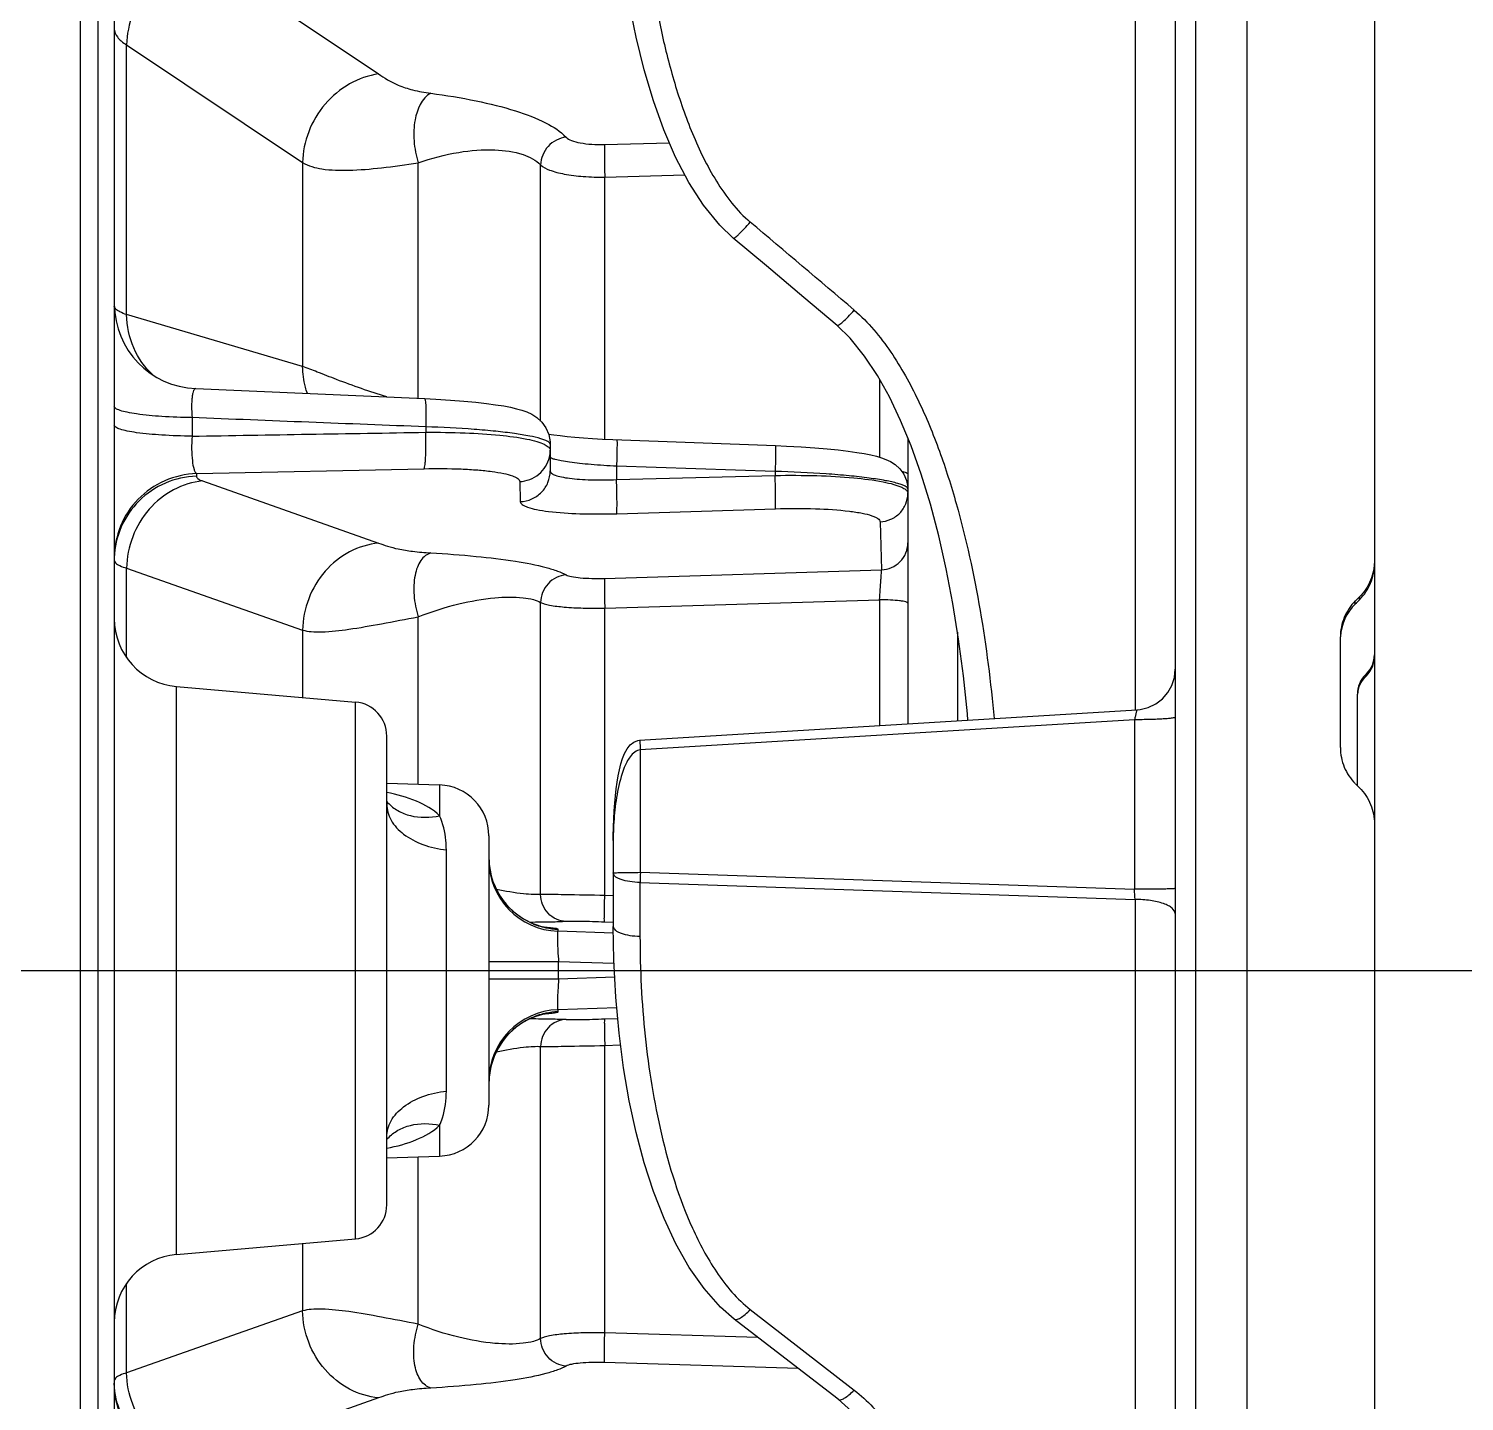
# Model space of a CAD drawing. Header units: millimetres. Extents: x -95754 to 177808, y 34455 to 150605.
# Drawn here: x 172954.92 to 172997.06, y 139592.07 to 139632.37 of the extents above; entities that cross this region are included whole.
import ezdxf

# ---------------------------------------------------------------- set-up
doc = ezdxf.new("R2010")
doc.units = ezdxf.units.MM
doc.header["$LTSCALE"] = 300
doc.layers.add('A-ETC-기계', color=253, linetype='Continuous')

# ---------------------------------------------------------------- blocks, each defined once
blk = doc.blocks.new('A$Cefb55bcc')
at = {"color": 8, "linetype": 'ByBlock', "ltscale": 3}
for p, q in [((537.179, -687.793), (537.179, -412.902)), ((536.666, -687.779), (536.666, -412.916)), ((536.179, -687.28), (536.179, -413.415)), ((499.194, -675.298), (499.194, -425.398)), ((502.943, -675.298), (502.943, -425.397)), ((504.447, -652.786), (504.447, -525.275)), ((505.042, -652.294), (505.042, -525.395)), ((506.22, -552.435), (506.22, -531.73)), ((528.423, -537.8), (533.586, -535.977)), ((517.512, -540.395), (514.463, -538.029)), ((516.105, -538.662), (521.79, -538.836)), ((530.652, -540.354), (535.816, -538.536)), ((535.816, -538.536), (535.816, -541.157)), ((517.288, -539.576), (521.783, -539.712)), ((521.783, -539.712), (521.783, -548.146)), ((523.665, -539.546), (523.665, -548.116)), ((527.26, -539.967), (527.26, -544.877)), ((530.652, -542.335), (530.652, -540.354)), ((534.354, -542.011), (529.095, -542.471)), ((534.354, -542.011), (534.354, -558.684)), ((529.095, -542.471), (529.095, -558.224)), ((528.183, -543.467), (528.183, -557.229)), ((528.187, -544.845), (526.631, -544.899)), ((526.631, -545.804), (526.631, -544.899)), ((525.184, -554.297), (525.184, -546.398)), ((526.433, -546.809), (526.433, -553.886)), ((525.176, -547.215), (525.181, -547.099)), ((521.783, -548.146), (521.32, -548.162)), ((521.79, -548.927), (521.405, -548.94)), ((521.43, -549.255), (523.158, -549.196)), ((523.158, -549.196), (523.158, -549.135)), ((521.492, -550.147), (523.14, -550.095)), ((626.848, -550.348), (200.314, -550.348)), ((521.513, -550.548), (523.14, -550.6)), ((520.75, -552.933), (520.75, -551.355)), ((521.532, -551.443), (523.158, -551.499)), ((523.158, -551.56), (523.158, -551.499)), ((521.531, -551.759), (521.79, -551.768)), ((521.535, -554.169), (521.535, -551.642)), ((520.75, -552.933), (506.22, -552.435)), ((506.235, -557.709), (506.235, -552.731)), ((520.74, -553.229), (506.235, -552.731)), ((521.535, -552.541), (521.783, -552.549)), ((521.783, -552.549), (521.783, -560.983)), ((523.665, -552.579), (523.665, -561.149)), ((520.74, -556.821), (520.74, -553.229)), ((525.181, -553.597), (525.175, -553.465)), ((526.631, -555.796), (526.631, -554.891)), ((499.694, -555.771), (499.694, -558.461)), ((528.182, -555.85), (526.631, -555.796)), ((527.26, -555.818), (527.26, -560.728)), ((500.194, -556.891), (500.194, -560.14)), ((506.235, -557.709), (520.74, -556.821)), ((520.761, -557.105), (506.168, -557.995)), ((511.431, -560.276), (511.431, -557.674)), ((512.889, -565.981), (512.889, -557.585)), ((513.716, -561.228), (513.716, -557.534)), ((506.22, -585.373), (506.22, -557.995)), ((534.354, -558.684), (529.095, -558.224)), ((530.652, -560.341), (530.652, -558.361)), ((499.46, -558.969), (499.428, -559.001)), ((499.428, -559.001), (499.428, -559.055)), ((499.428, -559.055), (499.46, -559.024)), ((499.46, -558.969), (499.46, -559.024)), ((535.816, -559.538), (535.816, -562.159)), ((535.816, -562.159), (530.652, -560.341)), ((499.755, -561.112), (499.755, -561.197)), ((521.783, -560.983), (513.716, -561.228)), ((499.633, -561.233), (499.633, -561.317)), ((521.79, -561.859), (513.664, -562.108)), ((513.705, -563.52), (513.664, -562.108)), ((533.586, -564.718), (528.423, -562.895)), ((521.43, -563.757), (516.775, -563.902)), ((524.281, -564.701), (524.264, -564.112)), ((521.438, -564.757), (516.782, -564.879)), ((516.782, -564.997), (516.782, -564.879)), ((516.782, -564.997), (521.438, -565.151)), ((521.438, -565.151), (521.438, -564.757)), ((533.768, -564.933), (527.084, -565.078)), ((533.768, -564.933), (533.768, -564.859)), ((513.716, -567.702), (513.716, -565.415)), ((523.385, -565.795), (523.385, -565.011)), ((521.546, -565.933), (516.773, -565.756)), ((521.783, -565.944), (521.783, -573.638)), ((527.034, -566.307), (527.034, -566.146)), ((533.898, -566.577), (533.898, -566.032)), ((523.665, -566.472), (523.665, -573.996)), ((533.789, -567.428), (527.077, -567.137)), ((527.26, -567.145), (527.26, -574.054)), ((530.652, -574.065), (530.652, -568.078)), ((530.652, -568.078), (535.816, -569.6)), ((535.816, -569.6), (535.816, -577.52)), ((521.783, -573.638), (519.432, -573.7)), ((535.816, -577.52), (530.652, -574.065)), ((521.79, -574.594), (519.886, -574.644)), ((533.586, -580.128), (528.423, -576.668))]:
    blk.add_line(p, q, dxfattribs=at)
for points in [[(510.99, -525.634), (511.057, -526.681), (511.151, -527.696), (511.27, -528.675), (511.412, -529.615), (511.576, -530.51), (511.759, -531.359), (511.962, -532.165), (512.185, -532.934), (512.431, -533.675), (512.703, -534.389), (513.002, -535.074), (513.333, -535.728), (513.698, -536.343), (514.102, -536.911), (514.547, -537.415), (514.938, -537.761)], [(514.938, -537.761), (517.01, -539.361), (517.987, -540.115)], [(517.987, -540.115), (518.387, -540.465), (518.871, -541.01), (519.306, -541.632), (519.696, -542.32), (520.043, -543.064), (520.352, -543.859), (520.624, -544.701), (520.861, -545.588), (521.064, -546.519), (521.232, -547.492), (521.365, -548.506), (521.461, -549.562), (521.519, -550.657), (521.535, -551.642)], [(523.536, -549.071), (523.531, -549.072), (523.549, -549.069), (523.608, -549.057), (523.707, -549.031), (523.838, -548.988), (524.002, -548.918), (524.189, -548.817), (524.386, -548.68), (524.577, -548.511), (524.751, -548.311), (524.905, -548.08), (525.032, -547.82), (525.125, -547.53), (525.176, -547.215)], [(525.175, -553.465), (525.151, -553.29), (525.114, -553.122), (525.065, -552.961), (525.004, -552.809), (524.934, -552.666), (524.855, -552.531), (524.769, -552.407), (524.676, -552.292), (524.579, -552.187), (524.479, -552.092), (524.375, -552.006), (524.27, -551.93), (524.165, -551.863), (524.06, -551.805), (523.959, -551.756), (523.863, -551.716), (523.775, -551.684), (523.696, -551.659), (523.635, -551.642), (523.595, -551.633), (523.559, -551.625), (523.527, -551.619), (523.513, -551.617), (523.512, -551.617)], [(521.535, -554.165), (521.535, -554.286), (521.53, -554.55), (521.521, -554.8), (521.508, -555.037), (521.491, -555.261), (521.471, -555.475), (521.447, -555.679), (521.42, -555.874), (521.388, -556.061), (521.352, -556.24), (521.31, -556.41), (521.261, -556.571), (521.203, -556.722), (521.131, -556.857), (521.042, -556.97), (520.934, -557.053), (520.81, -557.098), (520.761, -557.104)], [(511.124, -557.693), (511.139, -557.882), (511.256, -558.993), (511.398, -560.074), (511.567, -561.122), (511.761, -562.134), (511.982, -563.107), (512.228, -564.037), (512.499, -564.921), (512.792, -565.745), (513.101, -566.497), (513.427, -567.183), (513.777, -567.812), (514.156, -568.385), (514.58, -568.908), (514.966, -569.281)], [(506.168, -557.995), (506.071, -558.005), (505.834, -558.065), (505.613, -558.171), (505.419, -558.32), (505.259, -558.505), (505.14, -558.718), (505.066, -558.952), (505.042, -559.193)], [(516.773, -565.756), (516.447, -565.742), (516.018, -565.719), (515.621, -565.691), (515.257, -565.66), (514.931, -565.627), (514.641, -565.592), (514.387, -565.556), (514.166, -565.519), (513.976, -565.482), (513.812, -565.443), (513.666, -565.401), (513.531, -565.352), (513.395, -565.288), (513.256, -565.199), (513.12, -565.075), (513.006, -564.917), (512.927, -564.733), (512.89, -564.532), (512.889, -564.478)], [(527.077, -567.137), (526.743, -567.121), (526.315, -567.094), (525.923, -567.063), (525.571, -567.03), (525.259, -566.994), (524.986, -566.957), (524.75, -566.919), (524.547, -566.88), (524.373, -566.839), (524.218, -566.795), (524.073, -566.743), (523.928, -566.674), (523.778, -566.577), (523.633, -566.442), (523.512, -566.273), (523.427, -566.077), (523.387, -565.863), (523.385, -565.795)], [(523.434, -566.094), (523.277, -566.071), (523.095, -566.049), (522.889, -566.026), (522.661, -566.004), (522.41, -565.983), (522.14, -565.964), (521.851, -565.947), (521.546, -565.933)], [(514.966, -569.281), (515.943, -570.106), (517.036, -571.028), (518.012, -571.849)], [(518.012, -571.849), (518.407, -572.224), (518.886, -572.81), (519.318, -573.481), (519.704, -574.222), (520.049, -575.024), (520.356, -575.881), (520.627, -576.788), (520.863, -577.743), (521.065, -578.744), (521.233, -579.789), (521.365, -580.876), (521.461, -582.005), (521.519, -583.175), (521.535, -584.225)]]:
    blk.add_lwpolyline(points, dxfattribs=at)
for centre, radius, start, end in [((534.18, -540.019), 1.999, 275, 0), ((529.182, -543.467), 1, 95, 180), ((526.683, -546.398), 1.499, 92, 180), ((527.267, -544.607), 1.201, 317.1564, 319.7779), ((523.085, -547.098), 2.099, 271.9887, 359.9896), ((523.083, -547.031), 2.106, 282.5407, 295.2923), ((523.084, -547.032), 2.104, 272.009, 281.7628), ((523.086, -547.041), 2.095, 281.7701, 282.5202), ((737.282, -550.348), 214.143, 179.93234, 180.06765), ((523.085, -553.597), 2.099, 0.0103, 88.0113), ((523.084, -553.663), 2.104, 78.2372, 87.991), ((523.083, -553.664), 2.105, 65.7076, 78.2104), ((593.474, -548.261), 87.353, 182.73862, 182.93291), ((393.094, -548.861), 127.72, 358.04044, 358.17309), ((523.081, -553.658), 2.102, 1.6653, 9.4804), ((526.683, -554.297), 1.499, 180, 268), ((527.267, -556.089), 1.201, 40.2219, 42.8434), ((529.182, -557.229), 1, 180, 265), ((498.898, -558.406), 0.796, 314.8815, 356.059), ((498.9, -558.461), 0.794, 314.8375, 359.9944), ((534.18, -560.676), 1.999, 0, 85), ((499.99, -559.564), 0.795, 134.8709, 179.9725), ((499.988, -559.618), 0.794, 134.8303, 179.9848), ((498.7, -560.055), 1.494, 314.907, 356.7234), ((524.293, -565.618), 0.909, 167.47, 179.975), ((533.68, -569.924), 2.499, 0.4393, 87.5179), ((1314.622, 371.58), 1235.444, 229.633926, 229.819236)]:
    blk.add_arc(centre, radius, start, end, dxfattribs=at)
at = {"color": 8, "linetype": 'ByBlock', "ltscale": 3, "extrusion": (0, 0, -1)}
for centre, major_axis, start_param, end_param in [((504.624, -552.524), (-124.913, 124.912), -1.564542, -1.563571), ((500.286, -552.5), (-123.531, -123.531), -1.533781, -1.5328), ((504.624, -548.171), (-124.913, -124.912), -1.499102, -1.498131)]:
    blk.add_ellipse(centre, major_axis=major_axis, ratio=0.032732, start_param=start_param, end_param=end_param, dxfattribs=at)
at = {"color": 8, "linetype": 'ByBlock', "ltscale": 3}
for points, knots in [([(514.463, -538.029), (514.073, -537.726), (513.401, -536.998), (512.38, -535.366), (511.494, -533.171), (510.803, -530.475), (510.519, -528.658), (510.413, -527.753)], [0, 0, 0, 0, 0.131637, 0.260146, 0.511221, 0.757427, 1, 1, 1, 1]), ([(533.768, -535.762), (534.085, -535.773), (534.721, -535.917), (535.521, -536.47), (536.055, -537.279), (536.179, -537.914), (536.179, -538.229)], [0, 0, 0, 0, 0.251425, 0.501994, 0.751403, 1, 1, 1, 1]), ([(533.768, -535.837), (534.079, -535.847), (534.703, -535.986), (535.492, -536.519), (536.03, -537.301), (536.169, -537.921), (536.178, -538.229)], [0, 0, 0, 0, 0.251395, 0.501961, 0.751389, 1, 1, 1, 1]), ([(533.586, -535.977), (533.881, -536.006), (534.474, -536.19), (535.201, -536.778), (535.688, -537.594), (535.811, -538.223), (535.816, -538.536)], [0, 0, 0, 0, 0.241318, 0.490402, 0.74499, 1, 1, 1, 1]), ([(514.938, -537.761), (514.918, -537.746), (514.845, -537.742), (514.737, -537.797), (514.603, -537.893), (514.512, -537.979), (514.463, -538.029)], [0, 0, 0, 0, 0.132661, 0.341627, 0.636266, 1, 1, 1, 1]), ([(526.89, -538.089), (527.068, -538.078), (527.387, -538.051), (527.813, -537.985), (528.147, -537.9), (528.337, -537.831), (528.423, -537.8)], [0, 0, 0, 0, 0.341361, 0.6142, 0.824557, 1, 1, 1, 1]), ([(528.423, -537.8), (528.718, -537.829), (529.31, -538.012), (530.036, -538.599), (530.523, -539.413), (530.647, -540.041), (530.652, -540.354)], [0, 0, 0, 0, 0.241322, 0.490398, 0.744977, 1, 1, 1, 1]), ([(522.919, -538.735), (522.999, -538.69), (523.194, -538.608), (523.688, -538.459), (524.486, -538.311), (525.616, -538.176), (526.445, -538.115), (526.89, -538.089)], [0, 0, 0, 0, 0.068309, 0.15576, 0.383238, 0.669383, 1, 1, 1, 1]), ([(526.89, -538.089), (526.947, -538.106), (527.06, -538.165), (527.195, -538.313), (527.297, -538.513), (527.391, -538.854), (527.404, -539.355), (527.323, -539.761), (527.26, -539.967)], [0, 0, 0, 0, 0.085854, 0.179472, 0.28587, 0.406863, 0.687577, 1, 1, 1, 1]), ([(535.816, -538.536), (535.884, -538.516), (535.997, -538.477), (536.104, -538.418), (536.139, -538.384)], [0, 0, 0, 0, 0.596641, 1, 1, 1, 1]), ([(536.139, -538.384), (536.145, -538.378), (536.166, -538.356), (536.179, -538.325), (536.179, -538.303)], [0, 0, 0, 0, 0.291823, 1, 1, 1, 1]), ([(521.79, -538.836), (521.795, -538.87), (521.795, -538.972), (521.797, -539.164), (521.792, -539.421), (521.786, -539.612), (521.783, -539.712)], [0, 0, 0, 0, 0.11781, 0.347397, 0.656138, 1, 1, 1, 1]), ([(521.79, -538.836), (521.916, -538.84), (522.154, -538.842), (522.48, -538.827), (522.731, -538.795), (522.872, -538.762), (522.919, -538.735)], [0, 0, 0, 0, 0.331794, 0.627066, 0.856636, 1, 1, 1, 1]), ([(522.919, -538.735), (523.114, -538.75), (523.506, -538.943), (523.663, -539.348), (523.665, -539.546)], [0, 0, 0, 0, 0.496617, 1, 1, 1, 1]), ([(521.783, -539.712), (521.993, -539.716), (522.39, -539.714), (522.932, -539.686), (523.315, -539.643), (523.545, -539.592), (523.631, -539.563), (523.665, -539.546)], [0, 0, 0, 0, 0.33218, 0.627778, 0.857358, 0.940372, 1, 1, 1, 1]), ([(523.665, -539.546), (523.732, -539.507), (523.902, -539.445), (524.352, -539.369), (525.095, -539.386), (526.133, -539.568), (526.874, -539.81), (527.26, -539.967)], [0, 0, 0, 0, 0.06284, 0.145528, 0.369713, 0.661573, 1, 1, 1, 1]), ([(517.987, -540.115), (517.967, -540.1), (517.894, -540.099), (517.787, -540.156), (517.652, -540.256), (517.561, -540.344), (517.512, -540.395)], [0, 0, 0, 0, 0.128914, 0.337495, 0.633823, 1, 1, 1, 1]), ([(527.26, -539.967), (527.619, -540.034), (528.296, -540.167), (529.235, -540.333), (529.925, -540.412), (530.38, -540.407), (530.57, -540.378), (530.652, -540.354)], [0, 0, 0, 0, 0.319857, 0.602825, 0.833327, 0.924947, 1, 1, 1, 1]), ([(520.75, -551.355), (520.75, -550.376), (520.653, -548.422), (520.188, -545.535), (519.464, -543.198), (518.548, -541.47), (517.904, -540.699), (517.512, -540.395)], [0, 0, 0, 0, 0.25087, 0.49983, 0.747948, 0.872916, 1, 1, 1, 1]), ([(528.182, -545.129), (527.885, -545.187), (527.336, -545.337), (526.821, -545.618), (526.631, -545.804)], [0, 0, 0, 0, 0.532111, 1, 1, 1, 1]), ([(528.183, -545.46), (528.183, -545.623), (528.079, -545.973), (527.682, -546.388), (527.112, -546.684), (526.668, -546.783), (526.433, -546.809)], [0, 0, 0, 0, 0.203931, 0.43541, 0.703548, 1, 1, 1, 1]), ([(528.147, -545.423), (528.062, -545.515), (527.857, -545.675), (527.347, -545.875), (526.911, -545.864), (526.631, -545.804)], [0, 0, 0, 0, 0.23057, 0.471948, 1, 1, 1, 1]), ([(526.631, -545.804), (526.599, -545.876), (526.477, -546.197), (526.433, -546.544), (526.433, -546.809)], [0, 0, 0, 0, 0.227794, 1, 1, 1, 1]), ([(523.982, -548.935), (524.326, -548.772), (524.935, -548.247), (525.172, -547.478), (525.183, -547.098)], [0, 0, 0, 0, 0.50003, 1, 1, 1, 1]), ([(523.665, -548.116), (523.435, -548.116), (522.807, -548.127), (522.18, -548.138), (521.783, -548.146)], [0, 0, 0, 0, 0.367428, 1, 1, 1, 1]), ([(521.79, -548.927), (521.794, -548.922), (521.792, -548.897), (521.797, -548.854), (521.796, -548.78), (521.796, -548.685), (521.794, -548.569), (521.791, -548.387), (521.786, -548.244), (521.783, -548.146)], [0, 0, 0, 0, 0.024011, 0.083736, 0.177262, 0.301261, 0.451289, 0.621924, 1, 1, 1, 1]), ([(522.919, -548.911), (523.017, -548.907), (523.214, -548.859), (523.46, -548.68), (523.625, -548.42), (523.664, -548.217), (523.665, -548.116)], [0, 0, 0, 0, 0.246127, 0.494793, 0.746477, 1, 1, 1, 1]), ([(524.962, -547.963), (524.698, -548.019), (524.336, -548.084), (523.902, -548.121), (523.734, -548.123), (523.665, -548.116)], [0, 0, 0, 0, 0.618146, 0.840378, 1, 1, 1, 1]), ([(522.919, -548.911), (522.867, -548.907), (522.729, -548.907), (522.353, -548.909), (522.028, -548.919), (521.79, -548.927)], [0, 0, 0, 0, 0.137861, 0.367391, 1, 1, 1, 1]), ([(523.964, -548.935), (523.757, -548.934), (523.409, -548.93), (523.061, -548.92), (522.919, -548.911)], [0, 0, 0, 0, 0.5928, 1, 1, 1, 1]), ([(523.14, -550.095), (523.148, -549.982), (523.158, -549.818), (523.168, -549.609), (523.172, -549.475), (523.173, -549.365), (523.173, -549.279), (523.167, -549.231), (523.165, -549.199), (523.158, -549.196)], [0, 0, 0, 0, 0.376055, 0.546615, 0.69708, 0.82144, 0.915422, 0.975049, 1, 1, 1, 1]), ([(523.158, -549.135), (523.158, -549.127), (523.193, -549.11), (523.259, -549.098), (523.402, -549.077), (523.516, -549.067), (523.588, -549.061)], [0, 0, 0, 0, 0.053899, 0.206249, 0.510009, 1, 1, 1, 1]), ([(523.14, -550.095), (523.273, -550.095), (523.536, -550.095), (523.915, -550.094), (524.264, -550.094), (524.53, -550.094), (524.717, -550.094), (524.836, -550.093), (524.938, -550.093), (525.023, -550.093), (525.09, -550.092), (525.135, -550.092), (525.16, -550.092), (525.173, -550.092), (525.179, -550.091), (525.184, -550.092), (525.184, -550.091)], [0, 0, 0, 0, 0.196473, 0.384633, 0.557511, 0.708668, 0.774312, 0.832492, 0.882671, 0.924379, 0.957228, 0.980914, 0.989248, 0.995213, 0.9988, 1, 1, 1, 1]), ([(523.158, -551.499), (523.165, -551.496), (523.167, -551.464), (523.173, -551.417), (523.173, -551.33), (523.172, -551.22), (523.168, -551.086), (523.158, -550.877), (523.149, -550.713), (523.14, -550.6)], [0, 0, 0, 0, 0.024972, 0.084585, 0.178556, 0.302923, 0.453383, 0.623943, 1, 1, 1, 1]), ([(523.14, -550.6), (523.273, -550.6), (523.536, -550.6), (523.915, -550.601), (524.264, -550.601), (524.53, -550.601), (524.717, -550.602), (524.836, -550.602), (524.938, -550.602), (525.023, -550.602), (525.09, -550.603), (525.135, -550.603), (525.16, -550.603), (525.173, -550.603), (525.179, -550.604), (525.184, -550.603), (525.184, -550.604)], [0, 0, 0, 0, 0.196473, 0.384633, 0.557511, 0.708668, 0.774312, 0.832492, 0.882671, 0.924379, 0.957228, 0.980914, 0.989248, 0.995213, 0.9988, 1, 1, 1, 1]), ([(521.535, -551.642), (521.535, -551.601), (521.488, -551.535), (521.399, -551.479), (521.259, -551.418), (521.039, -551.37), (520.85, -551.356), (520.75, -551.355)], [0, 0, 0, 0, 0.140432, 0.239521, 0.36027, 0.657275, 1, 1, 1, 1]), ([(521.79, -551.768), (521.794, -551.773), (521.792, -551.798), (521.797, -551.841), (521.796, -551.915), (521.796, -552.01), (521.794, -552.126), (521.791, -552.308), (521.786, -552.451), (521.783, -552.549)], [0, 0, 0, 0, 0.024011, 0.083736, 0.177262, 0.301261, 0.451289, 0.621924, 1, 1, 1, 1]), ([(521.79, -551.768), (522.028, -551.776), (522.353, -551.786), (522.729, -551.788), (522.867, -551.788), (522.919, -551.784)], [0, 0, 0, 0, 0.632609, 0.862139, 1, 1, 1, 1]), ([(522.919, -551.784), (523.061, -551.775), (523.411, -551.765), (523.761, -551.761), (523.968, -551.761)], [0, 0, 0, 0, 0.406969, 1, 1, 1, 1]), ([(522.919, -551.784), (523.017, -551.788), (523.214, -551.836), (523.46, -552.016), (523.625, -552.275), (523.664, -552.478), (523.665, -552.579)], [0, 0, 0, 0, 0.246127, 0.494793, 0.746477, 1, 1, 1, 1]), ([(523.571, -551.628), (523.505, -551.622), (523.398, -551.613), (523.261, -551.592), (523.194, -551.584), (523.158, -551.568), (523.158, -551.56)], [0, 0, 0, 0, 0.465862, 0.778379, 0.94792, 1, 1, 1, 1]), ([(523.949, -551.745), (524.259, -551.885), (524.817, -552.324), (525.099, -552.977), (525.155, -553.312)], [0, 0, 0, 0, 0.500039, 1, 1, 1, 1]), ([(505.042, -552.016), (505.042, -552.077), (505.114, -552.173), (505.246, -552.254), (505.457, -552.343), (505.787, -552.414), (506.069, -552.434), (506.22, -552.435)], [0, 0, 0, 0, 0.138183, 0.236918, 0.357713, 0.655702, 1, 1, 1, 1]), ([(505.042, -552.754), (505.042, -552.752), (505.054, -552.752), (505.067, -552.749), (505.097, -552.747), (505.136, -552.745), (505.186, -552.743), (505.272, -552.74), (505.402, -552.737), (505.58, -552.735), (505.784, -552.733), (506.005, -552.731), (506.157, -552.731), (506.235, -552.731)], [0, 0, 0, 0, 0.005176, 0.019664, 0.043534, 0.076576, 0.118487, 0.168876, 0.293071, 0.444443, 0.617192, 0.804794, 1, 1, 1, 1]), ([(521.783, -552.549), (522.18, -552.557), (522.807, -552.568), (523.435, -552.579), (523.665, -552.579)], [0, 0, 0, 0, 0.632572, 1, 1, 1, 1]), ([(523.665, -552.579), (523.735, -552.572), (523.902, -552.573), (524.337, -552.609), (524.7, -552.672), (524.964, -552.728)], [0, 0, 0, 0, 0.159638, 0.381865, 1, 1, 1, 1]), ([(521.535, -553.21), (521.535, -553.211), (521.528, -553.212), (521.518, -553.214), (521.498, -553.215), (521.459, -553.218), (521.393, -553.221), (521.295, -553.223), (521.176, -553.226), (520.989, -553.228), (520.841, -553.229), (520.74, -553.229)], [0, 0, 0, 0, 0.005335, 0.019875, 0.043771, 0.076824, 0.169121, 0.293291, 0.444622, 0.617319, 1, 1, 1, 1]), ([(520.75, -552.933), (520.85, -552.934), (521.039, -552.947), (521.258, -552.994), (521.399, -553.053), (521.487, -553.106), (521.535, -553.17), (521.535, -553.21)], [0, 0, 0, 0, 0.344878, 0.643203, 0.764013, 0.862635, 1, 1, 1, 1]), ([(526.433, -553.886), (526.433, -553.979), (526.449, -554.322), (526.528, -554.664), (526.631, -554.891)], [0, 0, 0, 0, 0.272801, 1, 1, 1, 1]), ([(528.183, -555.235), (528.183, -555.072), (528.079, -554.722), (527.682, -554.307), (527.112, -554.011), (526.668, -553.912), (526.433, -553.886)], [0, 0, 0, 0, 0.203931, 0.43541, 0.703548, 1, 1, 1, 1]), ([(520.74, -556.821), (520.859, -556.819), (521.017, -556.673), (521.136, -556.47), (521.287, -556.137), (521.421, -555.606), (521.516, -554.888), (521.535, -554.405), (521.535, -554.165)], [0, 0, 0, 0, 0.123534, 0.186684, 0.249665, 0.500327, 0.750417, 1, 1, 1, 1]), ([(499.633, -555.71), (499.496, -555.572), (499.272, -555.239), (499.194, -554.845), (499.194, -554.65)], [0, 0, 0, 0, 0.500058, 1, 1, 1, 1]), ([(528.147, -555.272), (528.062, -555.18), (527.857, -555.02), (527.347, -554.82), (526.911, -554.831), (526.631, -554.891)], [0, 0, 0, 0, 0.23057, 0.471948, 1, 1, 1, 1]), ([(526.631, -554.891), (526.823, -555.076), (527.332, -555.365), (527.884, -555.515), (528.182, -555.572)], [0, 0, 0, 0, 0.467706, 1, 1, 1, 1]), ([(500.194, -556.891), (500.194, -556.696), (500.116, -556.303), (499.893, -555.97), (499.755, -555.832)], [0, 0, 0, 0, 0.499838, 1, 1, 1, 1]), ([(520.761, -557.105), (520.759, -557.105), (520.759, -557.093), (520.755, -557.082), (520.754, -557.054), (520.751, -557.02), (520.748, -556.978), (520.744, -556.911), (520.741, -556.858), (520.74, -556.821)], [0, 0, 0, 0, 0.019501, 0.075781, 0.167123, 0.290356, 0.440967, 0.613663, 1, 1, 1, 1]), ([(505.042, -557.781), (505.042, -557.772), (505.085, -557.763), (505.142, -557.751), (505.257, -557.739), (505.401, -557.729), (505.58, -557.72), (505.861, -557.712), (506.083, -557.709), (506.235, -557.709)], [0, 0, 0, 0, 0.022375, 0.079995, 0.172365, 0.296253, 0.447051, 0.619037, 1, 1, 1, 1]), ([(506.168, -557.995), (506.166, -557.996), (506.173, -557.983), (506.172, -557.972), (506.181, -557.943), (506.188, -557.908), (506.198, -557.865), (506.214, -557.798), (506.227, -557.745), (506.235, -557.709)], [0, 0, 0, 0, 0.019425, 0.077377, 0.171099, 0.296325, 0.447781, 0.619617, 1, 1, 1, 1]), ([(514.463, -569.732), (514.049, -569.379), (513.348, -568.528), (512.559, -567.102), (511.941, -565.599), (511.29, -563.547), (510.722, -560.925), (510.454, -558.801), (510.357, -557.74)], [0, 0, 0, 0, 0.126473, 0.252496, 0.378057, 0.503202, 0.752275, 1, 1, 1, 1]), ([(499.755, -561.197), (499.892, -561.059), (500.116, -560.728), (500.194, -560.335), (500.194, -560.14)], [0, 0, 0, 0, 0.500048, 1, 1, 1, 1]), ([(530.652, -560.341), (530.57, -560.317), (530.38, -560.288), (529.925, -560.284), (529.235, -560.365), (528.297, -560.531), (527.62, -560.663), (527.26, -560.728)], [0, 0, 0, 0, 0.075045, 0.166658, 0.397162, 0.680129, 1, 1, 1, 1]), ([(528.423, -562.895), (528.718, -562.866), (529.31, -562.683), (530.036, -562.096), (530.523, -561.282), (530.647, -560.654), (530.652, -560.341)], [0, 0, 0, 0, 0.241322, 0.490398, 0.744977, 1, 1, 1, 1]), ([(527.26, -560.728), (526.873, -560.882), (526.131, -561.121), (525.094, -561.303), (524.352, -561.324), (523.902, -561.25), (523.732, -561.188), (523.665, -561.149)], [0, 0, 0, 0, 0.338502, 0.630399, 0.854563, 0.937198, 1, 1, 1, 1]), ([(526.89, -562.606), (526.946, -562.589), (527.058, -562.53), (527.193, -562.382), (527.294, -562.182), (527.388, -561.841), (527.401, -561.341), (527.322, -560.935), (527.26, -560.728)], [0, 0, 0, 0, 0.085353, 0.178715, 0.28506, 0.406134, 0.687208, 1, 1, 1, 1]), ([(512.889, -561.134), (512.889, -561.142), (512.913, -561.159), (512.959, -561.172), (513.036, -561.188), (513.184, -561.207), (513.414, -561.223), (513.61, -561.228), (513.716, -561.228)], [0, 0, 0, 0, 0.02851, 0.087774, 0.180036, 0.302825, 0.622047, 1, 1, 1, 1]), ([(523.665, -561.149), (523.631, -561.132), (523.545, -561.103), (523.315, -561.052), (522.932, -561.009), (522.39, -560.981), (521.993, -560.979), (521.783, -560.983)], [0, 0, 0, 0, 0.059628, 0.142642, 0.372222, 0.66782, 1, 1, 1, 1]), ([(521.79, -561.859), (521.795, -561.825), (521.795, -561.723), (521.797, -561.532), (521.792, -561.274), (521.786, -561.083), (521.783, -560.983)], [0, 0, 0, 0, 0.11781, 0.347397, 0.656138, 1, 1, 1, 1]), ([(522.919, -561.96), (523.114, -561.945), (523.506, -561.752), (523.663, -561.347), (523.665, -561.149)], [0, 0, 0, 0, 0.496617, 1, 1, 1, 1]), ([(499.633, -561.233), (499.496, -561.371), (499.272, -561.703), (499.194, -562.096), (499.194, -562.29)], [0, 0, 0, 0, 0.500462, 1, 1, 1, 1]), ([(499.194, -562.373), (499.194, -562.179), (499.272, -561.786), (499.496, -561.454), (499.633, -561.317)], [0, 0, 0, 0, 0.499745, 1, 1, 1, 1]), ([(513.716, -561.228), (513.713, -561.329), (513.7, -561.52), (513.683, -561.748), (513.671, -561.906), (513.665, -561.996), (513.662, -562.06), (513.661, -562.095), (513.664, -562.108)], [0, 0, 0, 0, 0.343171, 0.652207, 0.779657, 0.8825, 0.956835, 1, 1, 1, 1]), ([(522.919, -561.96), (522.872, -561.933), (522.731, -561.901), (522.48, -561.868), (522.154, -561.854), (521.916, -561.855), (521.79, -561.859)], [0, 0, 0, 0, 0.143364, 0.372934, 0.668206, 1, 1, 1, 1]), ([(526.89, -562.606), (526.444, -562.58), (525.613, -562.52), (524.483, -562.385), (523.686, -562.236), (523.193, -562.088), (522.999, -562.005), (522.919, -561.96)], [0, 0, 0, 0, 0.331455, 0.617625, 0.844583, 0.931784, 1, 1, 1, 1]), ([(513.664, -562.108), (513.562, -562.111), (513.357, -562.158), (513.1, -562.336), (512.929, -562.595), (512.889, -562.8), (512.889, -562.901)], [0, 0, 0, 0, 0.251494, 0.502113, 0.751504, 1, 1, 1, 1]), ([(533.586, -564.718), (533.881, -564.689), (534.474, -564.505), (535.201, -563.917), (535.688, -563.101), (535.811, -562.472), (535.816, -562.159)], [0, 0, 0, 0, 0.241318, 0.490402, 0.74499, 1, 1, 1, 1]), ([(533.768, -564.859), (534.079, -564.848), (534.703, -564.709), (535.492, -564.176), (536.03, -563.394), (536.169, -562.774), (536.178, -562.466)], [0, 0, 0, 0, 0.251395, 0.501961, 0.751389, 1, 1, 1, 1]), ([(533.768, -564.933), (534.085, -564.922), (534.721, -564.778), (535.521, -564.225), (536.055, -563.417), (536.179, -562.781), (536.179, -562.466)], [0, 0, 0, 0, 0.251425, 0.501994, 0.751403, 1, 1, 1, 1]), ([(536.139, -562.311), (536.104, -562.277), (535.997, -562.218), (535.884, -562.179), (535.816, -562.159)], [0, 0, 0, 0, 0.403359, 1, 1, 1, 1]), ([(536.179, -562.392), (536.179, -562.385), (536.175, -562.354), (536.156, -562.328), (536.139, -562.311)], [0, 0, 0, 0, 0.223213, 1, 1, 1, 1]), ([(528.423, -562.895), (528.337, -562.864), (528.148, -562.795), (527.815, -562.709), (527.388, -562.643), (527.068, -562.617), (526.89, -562.606)], [0, 0, 0, 0, 0.175024, 0.384833, 0.657734, 1, 1, 1, 1]), ([(513.705, -563.52), (513.598, -563.524), (513.382, -563.573), (513.112, -563.76), (512.931, -564.033), (512.889, -564.248), (512.889, -564.355)], [0, 0, 0, 0, 0.251506, 0.502138, 0.751527, 1, 1, 1, 1]), ([(516.775, -563.902), (516.383, -563.915), (515.659, -563.916), (514.806, -563.865), (514.254, -563.781), (513.999, -563.72), (513.846, -563.66), (513.759, -563.613), (513.706, -563.557), (513.705, -563.52)], [0, 0, 0, 0, 0.372759, 0.688286, 0.810334, 0.903052, 0.937808, 0.964932, 1, 1, 1, 1]), ([(516.775, -563.902), (516.77, -563.941), (516.77, -564.054), (516.769, -564.268), (516.774, -564.556), (516.779, -564.768), (516.782, -564.879)], [0, 0, 0, 0, 0.117962, 0.348385, 0.657522, 1, 1, 1, 1]), ([(521.43, -563.757), (521.425, -563.796), (521.425, -563.913), (521.423, -564.132), (521.429, -564.426), (521.434, -564.643), (521.438, -564.757)], [0, 0, 0, 0, 0.117969, 0.348343, 0.65745, 1, 1, 1, 1]), ([(524.264, -564.112), (524.263, -564.078), (524.215, -564.026), (524.135, -563.982), (523.994, -563.926), (523.759, -563.87), (523.249, -563.792), (522.462, -563.744), (521.792, -563.746), (521.43, -563.757)], [0, 0, 0, 0, 0.034956, 0.061976, 0.096625, 0.189162, 0.311106, 0.626737, 1, 1, 1, 1]), ([(524.264, -564.112), (524.148, -564.116), (523.916, -564.169), (523.625, -564.37), (523.43, -564.665), (523.385, -564.897), (523.385, -565.011)], [0, 0, 0, 0, 0.251485, 0.502097, 0.751489, 1, 1, 1, 1]), ([(512.889, -564.478), (512.889, -564.515), (512.963, -564.565), (513.063, -564.608), (513.258, -564.67), (513.579, -564.737), (514.057, -564.81), (514.639, -564.875), (515.558, -564.951), (516.283, -564.984), (516.782, -564.997)], [0, 0, 0, 0, 0.028082, 0.053609, 0.087505, 0.179936, 0.302892, 0.452142, 0.622314, 1, 1, 1, 1]), ([(513.066, -564.533), (513.025, -564.513), (512.957, -564.476), (512.903, -564.415), (512.894, -564.386)], [0, 0, 0, 0, 0.594251, 1, 1, 1, 1]), ([(516.782, -564.879), (516.376, -564.887), (515.604, -564.885), (514.545, -564.826), (513.787, -564.735), (513.32, -564.629), (513.139, -564.568), (513.066, -564.533)], [0, 0, 0, 0, 0.325219, 0.617013, 0.848438, 0.935, 1, 1, 1, 1]), ([(513.066, -565.001), (513.021, -564.992), (512.966, -564.981), (512.889, -564.943), (512.889, -564.923)], [0, 0, 0, 0, 0.690218, 1, 1, 1, 1]), ([(516.773, -565.756), (516.772, -565.756), (516.772, -565.749), (516.77, -565.741), (516.77, -565.722), (516.769, -565.686), (516.77, -565.624), (516.77, -565.532), (516.772, -565.42), (516.776, -565.239), (516.78, -565.096), (516.782, -564.997)], [0, 0, 0, 0, 0.00497, 0.019002, 0.042139, 0.074213, 0.164113, 0.285832, 0.435463, 0.608145, 1, 1, 1, 1]), ([(523.385, -565.011), (523.385, -564.986), (523.338, -564.926), (523.219, -564.878), (523.04, -564.829), (522.801, -564.792), (522.509, -564.764), (522.049, -564.743), (521.687, -564.747), (521.438, -564.757)], [0, 0, 0, 0, 0.037232, 0.099244, 0.19165, 0.313199, 0.460254, 0.627809, 1, 1, 1, 1]), ([(524.281, -564.701), (524.081, -564.708), (523.675, -564.857), (523.449, -565.227), (523.406, -565.421)], [0, 0, 0, 0, 0.501961, 1, 1, 1, 1]), ([(527.084, -565.078), (526.722, -565.086), (526.198, -565.083), (525.534, -565.045), (525.117, -565.002), (524.776, -564.947), (524.545, -564.889), (524.408, -564.832), (524.328, -564.787), (524.282, -564.735), (524.281, -564.701)], [0, 0, 0, 0, 0.376286, 0.54404, 0.690645, 0.81148, 0.903162, 0.937584, 0.964555, 1, 1, 1, 1]), ([(533.768, -564.859), (533.768, -564.83), (533.707, -564.761), (533.633, -564.735), (533.586, -564.718)], [0, 0, 0, 0, 0.362531, 1, 1, 1, 1]), ([(533.898, -566.032), (533.907, -565.905), (533.915, -565.663), (533.897, -565.337), (533.859, -565.11), (533.812, -564.986), (533.783, -564.945), (533.768, -564.933)], [0, 0, 0, 0, 0.340147, 0.645307, 0.871709, 0.947928, 1, 1, 1, 1]), ([(521.428, -565.928), (521.427, -565.928), (521.427, -565.921), (521.425, -565.912), (521.425, -565.893), (521.424, -565.856), (521.424, -565.792), (521.425, -565.699), (521.427, -565.584), (521.431, -565.399), (521.435, -565.252), (521.438, -565.151)], [0, 0, 0, 0, 0.005008, 0.019047, 0.042182, 0.07425, 0.164124, 0.285814, 0.435419, 0.608088, 1, 1, 1, 1]), ([(521.438, -565.151), (521.688, -565.163), (522.05, -565.186), (522.509, -565.23), (522.801, -565.265), (523.037, -565.301), (523.22, -565.339), (523.321, -565.369), (523.385, -565.401), (523.385, -565.418)], [0, 0, 0, 0, 0.379001, 0.54985, 0.699679, 0.823011, 0.915473, 0.974212, 1, 1, 1, 1]), ([(527.084, -565.078), (527.077, -565.092), (527.067, -565.135), (527.055, -565.214), (527.046, -565.323), (527.034, -565.515), (527.029, -565.792), (527.031, -566.024), (527.034, -566.146)], [0, 0, 0, 0, 0.045387, 0.120713, 0.223808, 0.351087, 0.659036, 1, 1, 1, 1]), ([(523.385, -565.795), (523.385, -565.83), (523.452, -565.879), (523.546, -565.921), (523.726, -565.981), (524.023, -566.046), (524.467, -566.117), (525.01, -566.181), (525.876, -566.257), (526.561, -566.292), (527.034, -566.307)], [0, 0, 0, 0, 0.028357, 0.053665, 0.087173, 0.178494, 0.300205, 0.448493, 0.61846, 1, 1, 1, 1]), ([(523.559, -565.793), (523.519, -565.774), (523.452, -565.738), (523.399, -565.677), (523.389, -565.648)], [0, 0, 0, 0, 0.594171, 1, 1, 1, 1]), ([(527.034, -566.146), (526.651, -566.149), (525.928, -566.14), (524.937, -566.078), (524.231, -565.987), (523.797, -565.885), (523.628, -565.827), (523.559, -565.793)], [0, 0, 0, 0, 0.327542, 0.618444, 0.848388, 0.934687, 1, 1, 1, 1]), ([(533.898, -566.032), (534.194, -566.036), (534.737, -566.054), (535.373, -566.11), (535.78, -566.174), (535.988, -566.227), (536.118, -566.271), (536.179, -566.327), (536.179, -566.352)], [0, 0, 0, 0, 0.379792, 0.696517, 0.817835, 0.909201, 0.968776, 1, 1, 1, 1]), ([(527.077, -567.137), (527.07, -567.137), (527.059, -567.11), (527.051, -567.068), (527.042, -566.991), (527.036, -566.892), (527.032, -566.768), (527.029, -566.571), (527.032, -566.415), (527.034, -566.307)], [0, 0, 0, 0, 0.024249, 0.080915, 0.170996, 0.292133, 0.44064, 0.611813, 1, 1, 1, 1]), ([(533.789, -567.428), (533.817, -567.429), (533.856, -567.369), (533.877, -567.289), (533.896, -567.185), (533.906, -567.058), (533.913, -566.853), (533.906, -566.69), (533.898, -566.577)], [0, 0, 0, 0, 0.095823, 0.184178, 0.301969, 0.447121, 0.615636, 1, 1, 1, 1]), ([(533.898, -566.577), (534.194, -566.58), (534.737, -566.6), (535.373, -566.656), (535.781, -566.725), (535.967, -566.77), (536.079, -566.813), (536.14, -566.845), (536.179, -566.882), (536.179, -566.907)], [0, 0, 0, 0, 0.379186, 0.695494, 0.816732, 0.908147, 0.942044, 0.968113, 1, 1, 1, 1]), ([(528.184, -567.184), (528.68, -567.338), (529.362, -567.58), (530.177, -567.897), (530.508, -568.027), (530.652, -568.078)], [0, 0, 0, 0, 0.593346, 0.825926, 1, 1, 1, 1]), ([(530.513, -567.282), (530.535, -567.346), (530.613, -567.604), (530.648, -567.875), (530.652, -568.078)], [0, 0, 0, 0, 0.24827, 1, 1, 1, 1]), ([(535.05, -567.833), (535.287, -568.051), (535.675, -568.606), (535.81, -569.267), (535.816, -569.6)], [0, 0, 0, 0, 0.491885, 1, 1, 1, 1]), ([(514.966, -569.281), (514.961, -569.276), (514.937, -569.28), (514.881, -569.314), (514.776, -569.402), (514.63, -569.547), (514.521, -569.666), (514.463, -569.732)], [0, 0, 0, 0, 0.029956, 0.088237, 0.298094, 0.614305, 1, 1, 1, 1]), ([(535.816, -569.6), (535.884, -569.624), (535.998, -569.668), (536.104, -569.734), (536.139, -569.77)], [0, 0, 0, 0, 0.593968, 1, 1, 1, 1]), ([(536.139, -569.77), (536.144, -569.775), (536.161, -569.796), (536.175, -569.821), (536.178, -569.84)], [0, 0, 0, 0, 0.284812, 1, 1, 1, 1]), ([(518.012, -571.849), (518.007, -571.844), (517.984, -571.85), (517.952, -571.871), (517.902, -571.91), (517.813, -571.991), (517.679, -572.127), (517.57, -572.248), (517.512, -572.315)], [0, 0, 0, 0, 0.028114, 0.085834, 0.175848, 0.296277, 0.613633, 1, 1, 1, 1]), ([(520.75, -584.15), (520.75, -583.101), (520.652, -581.007), (520.265, -578.413), (519.753, -576.387), (519.239, -574.905), (518.554, -573.498), (517.91, -572.651), (517.512, -572.315)], [0, 0, 0, 0, 0.250794, 0.500923, 0.625814, 0.750591, 0.875315, 1, 1, 1, 1]), ([(523.665, -573.996), (523.594, -573.926), (523.361, -573.816), (522.938, -573.711), (522.392, -573.646), (521.993, -573.635), (521.783, -573.638)], [0, 0, 0, 0, 0.154385, 0.38478, 0.675404, 1, 1, 1, 1]), ([(521.79, -574.594), (521.794, -574.547), (521.796, -574.425), (521.797, -574.106), (521.79, -573.834), (521.783, -573.638)], [0, 0, 0, 0, 0.145803, 0.385219, 1, 1, 1, 1]), ([(530.652, -574.065), (530.482, -573.961), (530.02, -573.842), (529.239, -573.825), (528.295, -573.907), (527.619, -574.003), (527.26, -574.054)], [0, 0, 0, 0, 0.174024, 0.403559, 0.68312, 1, 1, 1, 1]), ([(522.919, -574.81), (523.115, -574.789), (523.5, -574.593), (523.663, -574.192), (523.665, -573.996)], [0, 0, 0, 0, 0.501798, 1, 1, 1, 1]), ([(527.26, -574.054), (526.874, -574.192), (526.13, -574.39), (525.081, -574.471), (524.252, -574.363), (523.8, -574.142), (523.665, -573.996)], [0, 0, 0, 0, 0.329643, 0.615062, 0.839894, 1, 1, 1, 1]), ([(526.89, -576.099), (527.159, -575.96), (527.341, -575.511), (527.391, -575.012), (527.384, -574.585), (527.323, -574.263), (527.26, -574.054)], [0, 0, 0, 0, 0.416697, 0.554176, 0.699809, 1, 1, 1, 1]), ([(528.423, -576.668), (528.72, -576.624), (529.31, -576.413), (530.032, -575.809), (530.52, -574.996), (530.647, -574.373), (530.652, -574.065)], [0, 0, 0, 0, 0.243618, 0.495603, 0.750087, 1, 1, 1, 1]), ([(522.919, -574.81), (522.877, -574.766), (522.737, -574.697), (522.483, -574.633), (522.155, -574.595), (521.916, -574.59), (521.79, -574.594)], [0, 0, 0, 0, 0.156003, 0.386326, 0.676236, 1, 1, 1, 1]), ([(526.89, -576.099), (526.442, -576.039), (525.606, -575.903), (524.468, -575.624), (523.572, -575.289), (523.084, -574.984), (522.919, -574.81)], [0, 0, 0, 0, 0.320538, 0.600875, 0.829877, 1, 1, 1, 1]), ([(528.423, -576.668), (528.337, -576.61), (528.155, -576.483), (527.823, -576.316), (527.394, -576.182), (527.069, -576.123), (526.89, -576.099)], [0, 0, 0, 0, 0.187501, 0.40285, 0.671207, 1, 1, 1, 1]), ([(533.586, -580.128), (533.883, -580.084), (534.474, -579.873), (535.197, -579.268), (535.685, -578.453), (535.811, -577.828), (535.816, -577.52)], [0, 0, 0, 0, 0.243626, 0.495626, 0.750114, 1, 1, 1, 1]), ([(536.179, -577.994), (536.179, -577.907), (536.116, -577.767), (535.969, -577.623), (535.871, -577.554), (535.816, -577.52)], [0, 0, 0, 0, 0.420333, 0.685223, 1, 1, 1, 1])]:
    blk.add_open_spline(points, degree=3, knots=knots, dxfattribs=at)
for points in [[(512.894, -564.386), (512.891, -564.376), (512.889, -564.365), (512.889, -564.355)], [(523.389, -565.648), (523.386, -565.638), (523.385, -565.628), (523.385, -565.617)], [(533.898, -566.032), (531.61, -566.071), (529.322, -566.11), (527.034, -566.146)], [(527.034, -566.307), (529.322, -566.394), (531.61, -566.486), (533.898, -566.577)]]:
    blk.add_open_spline(points, degree=3, dxfattribs=at)
blk = doc.blocks.new('G$C618AA28F')
at = {"color": 0}
blk.add_blockref('A$Cefb55bcc', (-1190.043, 550.644), dxfattribs=at)
blk = doc.blocks.new('4F_기계장비')
at = {"layer": 'A-ETC-기계', "rotation": 180}
blk.add_blockref('G$C618AA28F', (79750.001, -9000.001), dxfattribs=at)

msp = doc.modelspace()

# ---------------------------------------------------------------- block references
at = {"layer": 'A-ETC-기계'}
msp.add_blockref('4F_기계장비', (92553.571, 148605.018), dxfattribs=at)

doc.saveas('drawing.dxf')
